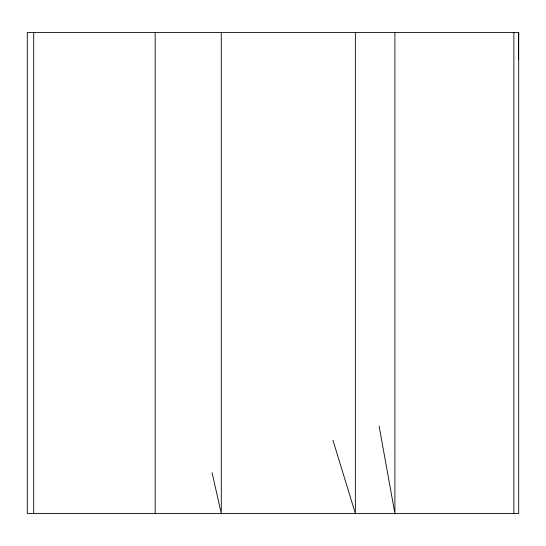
<?xml version="1.0" encoding="UTF-8"?>
<svg xmlns="http://www.w3.org/2000/svg" width="546" height="546" viewBox="0 0 546 546"><rect width="100%" height="100%" fill="white"/><g stroke="black" fill="none" stroke-linecap="round" stroke-linejoin="round"><path stroke-width="0.82" d="M518.427 59.794L518.7 32.507L27.3 32.507L27.3 513.493L518.7 513.493L518.7 32.507M332.903 440.124L355.357 513.493L355.357 32.507M212.073 472.72L221.28 513.493L221.28 32.507M379.136 426.194L394.901 513.493L394.901 32.507M513.875 32.507L513.875 513.493M155.187 32.507L155.187 513.493M33.695 32.507L33.695 513.493"/></g></svg>
